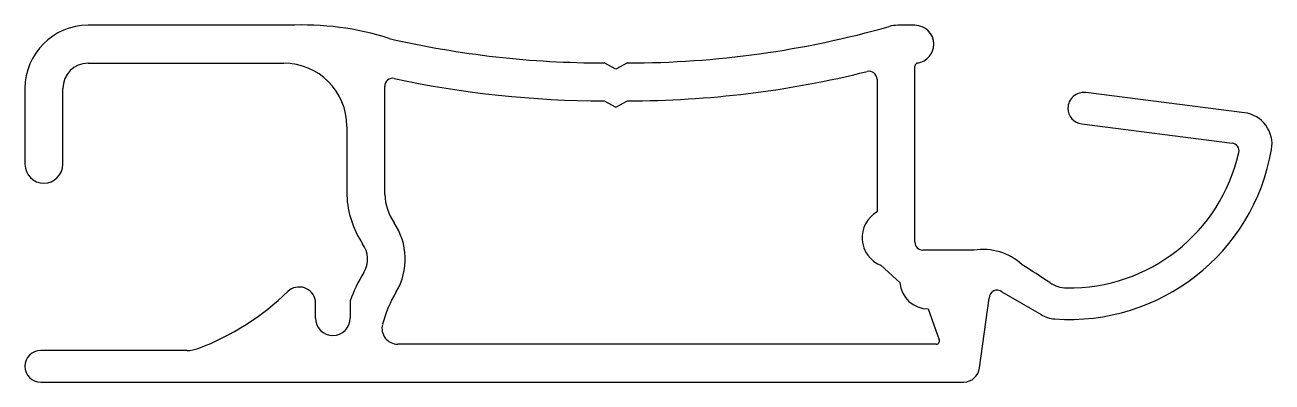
# Model space of a CAD drawing. Extents: x 265.1 to 304.7, y 298.8 to 310.1.
import ezdxf

# ---------------------------------------------------------------- set-up
doc = ezdxf.new("R2010")
doc.units = 0
doc.layers.get('0').update_dxf_attribs({"linetype": 'CONTINUOUS'})

msp = doc.modelspace()

# ---------------------------------------------------------------- linework, layer by layer
for p, q in [((273.484, 310.084), (267.139, 310.084)), ((293.339, 310.084), (292.794, 310.084)), ((267.139, 308.884), (273.339, 308.884)), ((283.861, 308.693), (283.489, 308.893)), ((284.233, 308.893), (283.861, 308.693)), ((293.339, 303.214), (293.339, 308.792)), ((292.139, 308.378), (292.139, 304.173)), ((265.139, 308.084), (265.139, 305.684)), ((266.339, 305.684), (266.339, 308.084)), ((276.539, 304.724), (276.539, 308.157)), ((303.782, 307.314), (298.751, 307.953)), ((283.489, 307.693), (283.862, 307.493)), ((283.862, 307.493), (284.234, 307.693)), ((298.188, 307.457), (298.188, 307.457)), ((275.339, 306.884), (275.339, 304.696)), ((298.625, 306.961), (303.39, 306.356)), ((295.21, 302.964), (293.589, 302.964)), ((292.258, 302.486), (292.867, 301.924)), ((296.099, 301.645), (297.336, 300.92)), ((274.345, 300.81), (274.345, 301.357)), ((275.445, 301.357), (275.445, 300.81)), ((295.384, 299.234), (295.696, 301.446)), ((296.685, 301.301), (296.686, 301.307)), ((293.761, 301.101), (294.112, 300.118)), ((294.018, 299.984), (276.951, 299.984)), ((270.277, 299.784), (265.639, 299.784)), ((265.639, 298.784), (294.887, 298.784))]:
    msp.add_line(p, q)
for centre, radius, start, end in [((267.139, 308.084), 2, 90, 180), ((273.929, 301.056), 9.039, 72.2578, 92.8247), ((284.242, 339.176), 30.283, 269.983, 285.8639), ((292.794, 309.084), 1, 90, 105.8639), ((293.339, 309.484), 0.6, 0, 90), ((283.48, 339.176), 30.283, 257.0306, 270.017), ((293.339, 309.484), 0.6, 278.2021, 0.0149), ((267.139, 308.084), 0.8, 90, 180), ((273.339, 306.884), 2, 0, 90), ((293.439, 308.792), 0.1, 98.2021, 180), ((276.789, 308.157), 0.25, 77.8266, 180), ((283.48, 339.176), 31.483, 257.8266, 270.017), ((284.242, 339.176), 31.483, 269.983, 283.9427), ((291.889, 308.378), 0.25, 360, 103.9427), ((298.688, 307.457), 0.5, 82.771, 180), ((298.688, 307.457), 0.5, 180, 262.771), ((303.656, 306.322), 1, 350.1036, 82.771), ((303.359, 306.108), 0.25, 347.2406, 82.771), ((298.238, 307.268), 6.5, 265.8714, 350.1036), ((298.238, 307.268), 5.5, 269.0588, 347.2406), ((265.739, 305.684), 0.6, 180, 270), ((265.739, 305.684), 0.6, 270, 360), ((278.344, 304.823), 3.008, 182.4257, 213.4094), ((278.344, 304.823), 1.808, 183.1288, 213.4094), ((292.6, 303.358), 0.937, 119.5134, 248.5599), ((275.154, 302.679), 2.036, 329.3887, 34.3428), ((275.172, 302.68), 0.821, 328.5965, 36.3581), ((293.589, 303.214), 0.25, 180, 270), ((295.496, 301.158), 1.828, 47.2673, 98.9984), ((263.355, 250.026), 62.193, 56.57534, 57.53741), ((280.282, 299.6), 5.146, 148.9682, 160.0329), ((293.752, 301.989), 0.888, 184.1608, 270.5399), ((298.164, 302.768), 1, 236.5753, 269.0588), ((267.688, 307.602), 8.293, 290.7947, 314.2103), ((273.826, 301.268), 0.527, 9.6839, 132.3456), ((280.282, 299.6), 3.946, 148.8255, 165.1248), ((295.946, 301.446), 0.25, 52.6372, 180), ((274.895, 300.81), 0.55, 180, 0), ((297.842, 301.782), 1, 239.5604, 265.8714), ((276.951, 300.484), 0.5, 165.1248, 270), ((294.018, 300.084), 0.1, 270, 19.6472), ((265.639, 299.284), 0.5, 90, 180), ((270.277, 300.784), 1, 270, 290.7947), ((265.639, 299.284), 0.5, 180, 270), ((294.887, 299.284), 0.5, 270, 354.1998)]:
    msp.add_arc(centre, radius, start, end)

doc.saveas('drawing.dxf')
